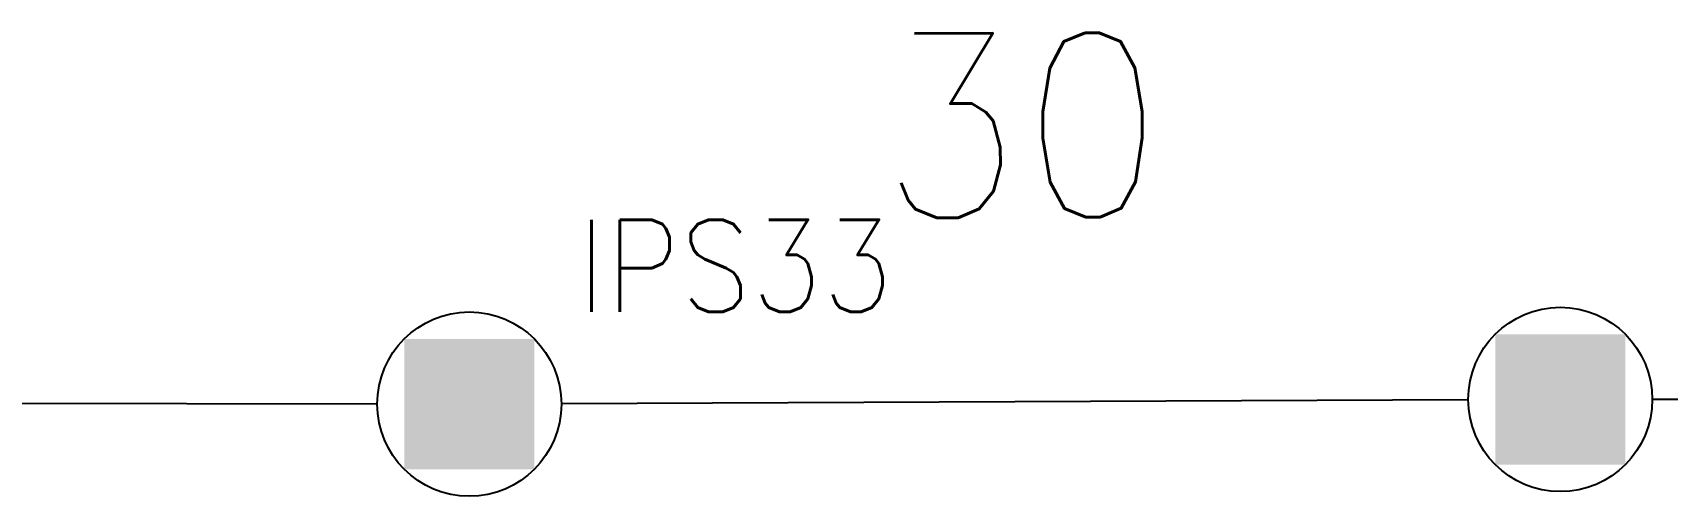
# Model space of a CAD drawing. Header units: inches. Extents: x 47316 to 59086, y 3141 to 11743.
# Drawn here: x 52865.84 to 52910.25, y 8621.09 to 8633.66 of the extents above; entities that cross this region are included whole.
import ezdxf

# ---------------------------------------------------------------- set-up
doc = ezdxf.new("R2010")
doc.units = ezdxf.units.IN
doc.header["$MEASUREMENT"] = 0
doc.styles.get("Standard").update_dxf_attribs({"font": ''})
doc.styles.get('Standard').set_extended_font_data('SimSun')
doc.linetypes.add('_VH_OTCON', pattern='A,0.0001,[7,VeSys.shx,S=0.1,R=0,X=0,Y=0],-0.4,[7,VeSys.shx,S=0.1,R=0,X=0,Y=0],-0.4,["X",Standard,S=1,R=0,X=-0.5,Y=-0.5],-0.0001,[7,VeSys.shx,S=0.1,R=0,X=0,Y=0],-0.4', length=1.2002)

msp = doc.modelspace()

# ---------------------------------------------------------------- linework, layer by layer
at = {"color": 0, "linetype": '_VH_OTCON', "lineweight": -2, "ltscale": 5}
for p, q in [((52822.851, 8623.71), (52875.204, 8623.595)), ((52904.838, 8623.705), (52880.204, 8623.6)), ((52938.218, 8623.716), (52909.838, 8623.716))]:
    msp.add_line(p, q, dxfattribs=at)
at = {"color": 0, "linetype": 'Continuous', "lineweight": -2}
for centre in [(52877.704, 8623.589), (52907.338, 8623.716)]:
    msp.add_circle(centre, 2.5, dxfattribs=at)
at = {"color": 0, "linetype": 'Continuous', "lineweight": -2, "extrusion": (0, 0, -1)}
for points in [[(-52875.936, 8625.357), (-52875.936, 8621.821), (-52879.472, 8625.357), (-52879.472, 8621.821)], [(-52905.57, 8625.484), (-52905.57, 8621.948), (-52909.106, 8625.484), (-52909.106, 8621.948)]]:
    msp.add_solid(points, dxfattribs=at)

# ---------------------------------------------------------------- texts
at = {"color": 7, "linetype": '_VH_OTCON', "lineweight": 18, "ltscale": 5, "insert": (52888.836, 8633.637), "char_height": 5, "width": 8.57143, "attachment_point": 1, "rotation": 0.245}
msp.add_mtext('\\Fromans.shx;\\W0.9000000000;\\T1.0000000000;\\o\\l30', dxfattribs=at)
at = {"color": 21, "linetype": 'Continuous', "lineweight": 15, "insert": (52880.633, 8628.589), "char_height": 2.5, "width": 9.53571, "attachment_point": 1}
msp.add_mtext('\\Fromans.shx;\\W0.9000000000;\\T1.0000000000;\\o\\lIPS33', dxfattribs=at)

doc.saveas('drawing.dxf')
